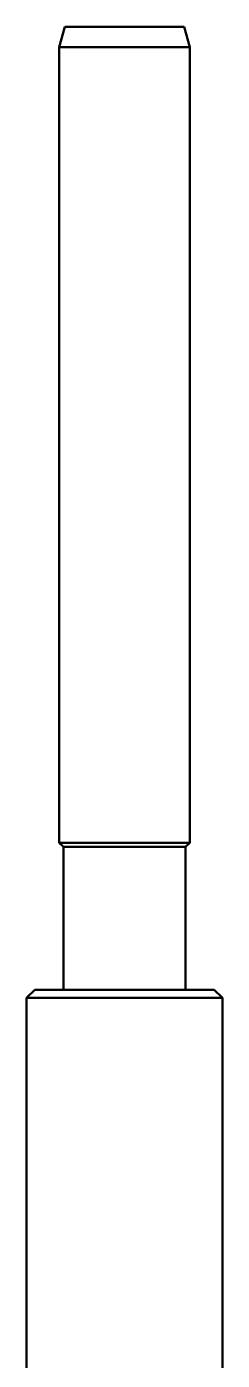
# Paper-space layout 'Layout1' of a CAD drawing. Header units: millimetres. Extents: x 0 to 420, y 0 to 297.
# Drawn here: x 236.13 to 240.93, y 177.53 to 210.21 of the extents above; entities that cross this region are included whole.
import ezdxf

# ---------------------------------------------------------------- set-up
doc = ezdxf.new("R2010")
doc.units = ezdxf.units.MM
doc.layers.add('170', color=7, linetype='Continuous', true_color=0xffffff)

psp = doc.layouts.get("Layout1")

# ---------------------------------------------------------------- linework, layer by layer
at = {"layer": '170', "color": 155, "linetype": 'Continuous', "lineweight": 50}
for p, q in [((237.059, 210.209), (236.925, 209.709)), ((240.125, 209.709), (239.991, 210.209)), ((236.925, 209.709), (236.925, 190.209)), ((240.125, 190.209), (240.125, 209.709)), ((236.925, 190.209), (237.025, 190.109)), ((240.025, 190.109), (240.125, 190.209)), ((237.025, 190.109), (237.025, 186.609)), ((240.025, 186.609), (240.025, 190.109)), ((236.325, 186.609), (236.125, 186.409)), ((240.925, 186.409), (240.725, 186.609)), ((236.125, 186.409), (236.125, 176.309)), ((240.925, 176.309), (240.925, 186.409))]:
    psp.add_line(p, q, dxfattribs=at)
for points, knots in [([(237.059, 210.209), (237.186, 210.209), (238.072, 210.209), (239.258, 210.209)], [0, 0, 0.057649, 0.460666, 1, 1]), ([(239.325, 209.709), (238.692, 209.709), (237.455, 209.709), (236.925, 209.709)], [0, 0, 0.263645, 0.77941, 1, 1]), ([(236.925, 190.209), (237.455, 190.209), (238.692, 190.209), (239.325, 190.209)], [0, 0, 0.22059, 0.736355, 1, 1]), ([(237.025, 190.109), (237.522, 190.109), (238.062, 190.109), (239.275, 190.109)], [0, 0, 0.220588, 0.460661, 1, 1]), ([(236.325, 186.609), (236.84, 186.609), (238.143, 186.609), (239.625, 186.609)], [0, 0, 0.155982, 0.550909, 1, 1]), ([(239.625, 186.609), (240.593, 186.609), (240.725, 186.609)], [0, 0, 0.879397, 1, 1]), ([(239.725, 186.409), (239.059, 186.409), (237.648, 186.409), (236.542, 186.409), (236.125, 186.409)], [0, 0, 0.184984, 0.576886, 0.884147, 1, 1]), ([(240.925, 186.409), (240.78, 186.409), (239.725, 186.409)], [0, 0, 0.120612, 1, 1])]:
    psp.add_open_spline(points, degree=1, knots=knots, dxfattribs=at)
for points in [[(239.258, 210.209), (239.991, 210.209)], [(240.125, 209.709), (239.325, 209.709)], [(239.325, 190.209), (240.125, 190.209)], [(239.275, 190.109), (240.025, 190.109)]]:
    psp.add_open_spline(points, degree=1, dxfattribs=at)

doc.saveas('drawing.dxf')
